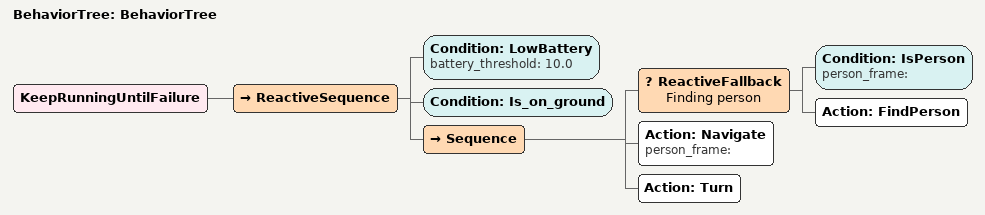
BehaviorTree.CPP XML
<?xml version="1.0"?>
<root main_tree_to_execute="BehaviorTree">
    <BehaviorTree ID="BehaviorTree">
        <KeepRunningUntilFailure>
            <ReactiveSequence>
                <Condition ID="LowBattery" battery_threshold="10.0"/>
                <Condition ID="Is_on_ground"/>
                <Sequence>
                    <ReactiveFallback name="Finding person">
                        <Condition ID="IsPerson" person_frame=""/>
                        <Action ID="FindPerson"/>
                    </ReactiveFallback>
                    <Action ID="Navigate" person_frame=""/>
                    <Action ID="Turn"/>
                </Sequence>
            </ReactiveSequence>
        </KeepRunningUntilFailure>
    </BehaviorTree>
</root>
